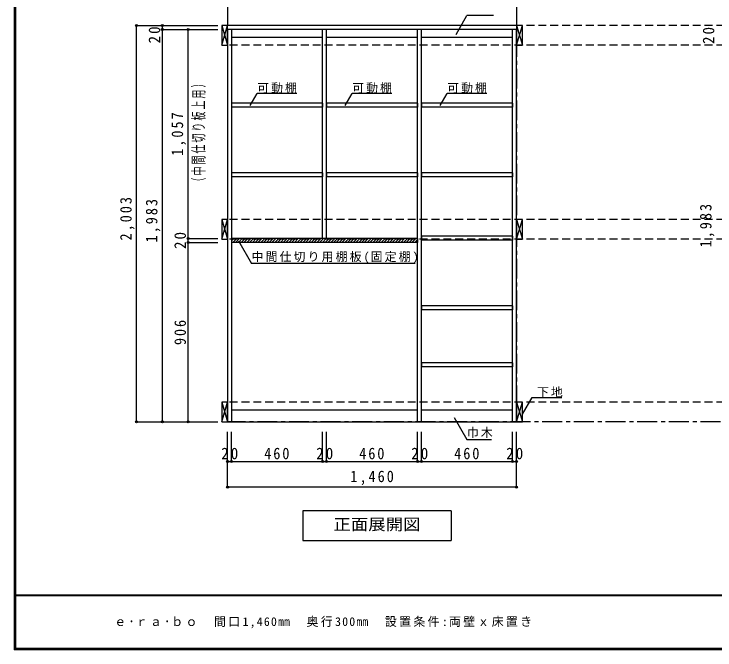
# Model space of a CAD drawing. Units: millimetres at full size, sheet at 1:20. Extents: x -3922 to 3878, y -2932 to 2722.
# Drawn here: x -3922 to -380, y -2864 to 350 of the extents above; entities that cross this region are included whole.
import ezdxf
from ezdxf.enums import TextEntityAlignment as Align

# ---------------------------------------------------------------- set-up
doc = ezdxf.new("R2010")
doc.units = ezdxf.units.MM
doc.header["$LTSCALE"] = 20
doc.header["$PDMODE"] = 32
doc.header["$PDSIZE"] = 10
doc.linetypes.add('CHAIN1', pattern=[8, 5, -1, 1, -1])
doc.linetypes.add('DASHED2', pattern=[3, 2, -1])
for name, color, linetype in [('0-2_本体', 2, 'Continuous'), ('0-3_固定棚', 2, 'Continuous'), ('0-4_可動棚', 3, 'Continuous'), ('0-7_桟木・巾木', 2, 'Continuous'), ('0-8_引き出し', 3, 'Continuous'), ('0-A_文字', 7, 'Continuous'), ('0-B_寸法', 7, 'Continuous'), ('0-C_ハッチ', 4, 'Continuous'), ('F-1_枠', 6, 'Continuous'), ('F-A_文字', 7, 'Continuous')]:
    doc.layers.add(name, color=color, linetype=linetype)
doc.styles.add('ＭＳ ゴシック', font='')
doc.styles.get('ＭＳ ゴシック').set_extended_font_data('MS Gothic')

msp = doc.modelspace()

# ---------------------------------------------------------------- linework, layer by layer
at = {"layer": '0-2_本体', "color": 3}
for p, q in [((-2842.53, 271.73), (-2842.53, 291.73)), ((-1382.53, 291.73), (-2842.53, 291.73)), ((-1382.53, 291.73), (-1382.53, 271.73)), ((-2842.53, 271.73), (-2842.53, -1711.27)), ((-1382.53, 271.73), (-2842.53, 271.73)), ((-2822.53, 271.73), (-2822.53, -1711.27)), ((-2362.53, -785.27), (-2362.53, 271.73)), ((-2342.53, -785.27), (-2342.53, 271.73)), ((-1882.53, -1711.27), (-1882.53, 271.73)), ((-1862.53, -1711.27), (-1862.53, 271.73)), ((-1402.53, -1711.27), (-1402.53, 271.73)), ((-1382.53, -1711.27), (-1382.53, 271.73)), ((-2842.53, -1711.27), (-1382.53, -1711.27))]:
    msp.add_line(p, q, dxfattribs=at)
at = {"layer": '0-3_固定棚', "color": 3}
for p, q in [((-2822.53, -785.27), (-2822.53, -805.27)), ((-1882.53, -785.27), (-2822.53, -785.27))]:
    msp.add_line(p, q, dxfattribs=at)
msp.add_lwpolyline([(-1882.53, -785.27), (-1882.53, -805.27), (-2822.53, -805.27)], dxfattribs=at)
at = {"layer": '0-4_可動棚'}
for p, q in [((-2821.53, -120.77), (-2821.53, -100.77)), ((-2363.53, -100.77), (-2821.53, -100.77)), ((-2341.53, -120.77), (-2341.53, -100.77)), ((-1883.53, -100.77), (-2341.53, -100.77)), ((-1861.53, -120.77), (-1861.53, -100.77)), ((-1403.53, -100.77), (-1861.53, -100.77)), ((-2821.53, -472.77), (-2821.53, -452.77)), ((-2363.53, -452.77), (-2821.53, -452.77)), ((-2341.53, -472.77), (-2341.53, -452.77)), ((-1883.53, -452.77), (-2341.53, -452.77)), ((-1861.53, -472.77), (-1861.53, -452.77)), ((-1403.53, -452.77), (-1861.53, -452.77)), ((-1861.53, -792.77), (-1861.53, -772.77)), ((-1403.53, -772.77), (-1861.53, -772.77)), ((-1861.53, -1144.77), (-1861.53, -1124.77)), ((-1403.53, -1124.77), (-1861.53, -1124.77)), ((-1861.53, -1432.77), (-1861.53, -1412.77)), ((-1403.53, -1412.77), (-1861.53, -1412.77))]:
    msp.add_line(p, q, dxfattribs=at)
for points in [[(-2363.53, -100.77), (-2363.53, -120.77), (-2821.53, -120.77)], [(-1883.53, -100.77), (-1883.53, -120.77), (-2341.53, -120.77)], [(-1403.53, -100.77), (-1403.53, -120.77), (-1861.53, -120.77)], [(-2363.53, -452.77), (-2363.53, -472.77), (-2821.53, -472.77)], [(-1883.53, -452.77), (-1883.53, -472.77), (-2341.53, -472.77)], [(-1403.53, -452.77), (-1403.53, -472.77), (-1861.53, -472.77)], [(-1403.53, -772.77), (-1403.53, -792.77), (-1861.53, -792.77)], [(-1403.53, -1124.77), (-1403.53, -1144.77), (-1861.53, -1144.77)], [(-1403.53, -1412.77), (-1403.53, -1432.77), (-1861.53, -1432.77)]]:
    msp.add_lwpolyline(points, dxfattribs=at)
at = {"layer": '0-7_桟木・巾木', "color": 7}
for p, q in [((-2362.53, 231.73), (-2822.53, 231.73)), ((-1882.53, 231.73), (-2342.53, 231.73)), ((-1402.53, 231.73), (-1862.53, 231.73)), ((-2822.53, -1651.27), (-1882.53, -1651.27)), ((-1862.53, -1651.27), (-1402.53, -1651.27))]:
    msp.add_line(p, q, dxfattribs=at)
at = {"layer": '0-8_引き出し', "color": 7}
for p, q in [((-2872.53, 291.73), (-2842.53, 191.73)), ((-2872.53, 191.73), (-2842.53, 291.73)), ((-1382.53, 291.73), (-1352.53, 191.73)), ((-1382.53, 191.73), (-1352.53, 291.73)), ((-2872.53, -688.27), (-2842.53, -788.27)), ((-2872.53, -788.27), (-2842.53, -688.27)), ((-1382.53, -688.27), (-1352.53, -788.27)), ((-1382.53, -788.27), (-1352.53, -688.27)), ((-2872.53, -1611.27), (-2842.53, -1711.27)), ((-2872.53, -1711.27), (-2842.53, -1611.27)), ((-1382.53, -1611.27), (-1352.53, -1711.27)), ((-1382.53, -1711.27), (-1352.53, -1611.27))]:
    msp.add_line(p, q, dxfattribs=at)
at = {"layer": '0-8_引き出し'}
for points in [[(-2842.53, 191.73), (-2842.53, 291.73), (-2872.53, 291.73), (-2872.53, 191.73)], [(-1352.53, 191.73), (-1352.53, 291.73), (-1382.53, 291.73), (-1382.53, 191.73)], [(-2842.53, -788.27), (-2842.53, -688.27), (-2872.53, -688.27), (-2872.53, -788.27)], [(-1352.53, -788.27), (-1352.53, -688.27), (-1382.53, -688.27), (-1382.53, -788.27)], [(-2842.53, -1711.27), (-2842.53, -1611.27), (-2872.53, -1611.27), (-2872.53, -1711.27)], [(-1352.53, -1711.27), (-1352.53, -1611.27), (-1382.53, -1611.27), (-1382.53, -1711.27)]]:
    msp.add_lwpolyline(points, close=True, dxfattribs=at)
at = {"layer": '0-A_文字', "linetype": 'CHAIN1'}
for p, q in [((-2842.53, 1672.73), (-2842.53, -1711.27)), ((-1382.53, 1672.73), (-1382.53, -1711.27)), ((2847.47, -1711.27), (-2842.53, -1711.27))]:
    msp.add_line(p, q, dxfattribs=at)
at = {"layer": '0-A_文字'}
for p, q in [((-1688.15, 246.66), (-1633.32, 341.62)), ((-1498.73, 341.62), (-1633.32, 341.62)), ((-2728.05, -111.83), (-2693.03, -51.18)), ((-2493.03, -51.18), (-2693.03, -51.18)), ((-2248.05, -111.83), (-2213.03, -51.18)), ((-2013.03, -51.18), (-2213.03, -51.18)), ((-1768.05, -111.83), (-1733.03, -51.18)), ((-1533.03, -51.18), (-1733.03, -51.18)), ((-2787.36, -796.93), (-2721.76, -910.54)), ((-1894.19, -910.54), (-2721.76, -910.54)), ((-1352.53, -1672.95), (-1303.76, -1588.48)), ((-1303.76, -1588.48), (-1153.23, -1588.48)), ((-1697.53, -1689.03), (-1633.32, -1800.25)), ((-1633.32, -1800.25), (-1509.56, -1800.25)), ((-1713.01, -2161.27), (-1713.01, -2311.27)), ((-2463.01, -2311.27), (-1713.01, -2311.27))]:
    msp.add_line(p, q, dxfattribs=at)
msp.add_lwpolyline([(-1713.01, -2161.27), (-2463.01, -2161.27), (-2463.01, -2311.27)], dxfattribs=at)
at = {"layer": '0-B_寸法', "color": 4}
for p, q in [((-3302.53, -1711.27), (-3302.53, 291.73)), ((-3302.53, 291.73), (-2892.53, 291.73)), ((-3172.53, 271.73), (-3172.53, 291.73)), ((-3172.53, 271.73), (-2892.53, 271.73)), ((-3172.53, -1711.27), (-3172.53, 271.73)), ((-3042.53, -785.27), (-3042.53, 271.73)), ((-3042.53, 271.73), (-2892.53, 271.73)), ((-3042.53, -805.27), (-3042.53, -785.27)), ((-3042.53, -785.27), (-2892.53, -785.27)), ((-3042.53, -785.27), (-2892.53, -785.27)), ((-3042.53, -1711.27), (-3042.53, -805.27)), ((-3042.53, -805.27), (-2892.53, -805.27)), ((-3302.53, -1711.27), (-2892.53, -1711.27)), ((-3172.53, -1711.27), (-3042.53, -1711.27)), ((-3042.53, -1711.27), (-2892.53, -1711.27)), ((-2842.53, -1911.27), (-2842.53, -1761.27)), ((-2822.53, -1911.27), (-2822.53, -1761.27)), ((-2362.53, -1911.27), (-2362.53, -1761.27)), ((-2342.53, -1911.27), (-2342.53, -1761.27)), ((-2342.53, -1911.27), (-2342.53, -1761.27)), ((-1882.53, -1911.27), (-1882.53, -1761.27)), ((-1862.53, -1911.27), (-1862.53, -1761.27)), ((-1402.53, -1911.27), (-1402.53, -1761.27)), ((-1382.53, -1911.27), (-1382.53, -1761.27)), ((-2842.53, -1911.27), (-2822.53, -1911.27)), ((-2842.53, -2041.27), (-2842.53, -1911.27)), ((-2822.53, -1911.27), (-2362.53, -1911.27)), ((-2362.53, -1911.27), (-2342.53, -1911.27)), ((-2342.53, -1911.27), (-1882.53, -1911.27)), ((-1882.53, -1911.27), (-1862.53, -1911.27)), ((-1862.53, -1911.27), (-1402.53, -1911.27)), ((-1402.53, -1911.27), (-1382.53, -1911.27)), ((-1382.53, -2041.27), (-1382.53, -1911.27)), ((-1382.53, -2041.27), (-2842.53, -2041.27))]:
    msp.add_line(p, q, dxfattribs=at)
at = {"layer": '0-B_寸法', "color": 4, "linetype": 'DASHED2'}
for p, q in [((2847.47, 291.73), (-2842.53, 291.73)), ((2847.47, 191.73), (-2842.53, 191.73)), ((2847.47, -688.27), (-2842.53, -688.27)), ((2847.47, -788.27), (-2842.53, -788.27)), ((2847.47, -1611.27), (-2842.53, -1611.27))]:
    msp.add_line(p, q, dxfattribs=at)
at = {"layer": '0-B_寸法'}
for p in [(-3302.53, 291.73), (-3172.53, 291.73), (-3172.53, 271.73), (-3042.53, 271.73), (-3042.53, -785.27), (-3042.53, -805.27), (-3302.53, -1711.27), (-3172.53, -1711.27), (-3042.53, -1711.27), (-2842.53, -1911.27), (-2822.53, -1911.27), (-2362.53, -1911.27), (-2342.53, -1911.27), (-1882.53, -1911.27), (-1862.53, -1911.27), (-1402.53, -1911.27), (-1382.53, -1911.27), (-2842.53, -2041.27), (-1382.53, -2041.27)]:
    msp.add_point(p, dxfattribs=at)
at = {"layer": '0-C_ハッチ'}
for p, q in [((-2822.53, -797.01), (-2810.79, -785.27)), ((-2816.65, -805.27), (-2796.65, -785.27)), ((-2802.5, -805.27), (-2782.5, -785.27)), ((-2788.36, -805.27), (-2768.36, -785.27)), ((-2774.22, -805.27), (-2754.22, -785.27)), ((-2760.08, -805.27), (-2740.08, -785.27)), ((-2745.94, -805.27), (-2725.94, -785.27)), ((-2731.79, -805.27), (-2711.79, -785.27)), ((-2717.65, -805.27), (-2697.65, -785.27)), ((-2703.51, -805.27), (-2683.51, -785.27)), ((-2689.37, -805.27), (-2669.37, -785.27)), ((-2675.22, -805.27), (-2655.22, -785.27)), ((-2661.08, -805.27), (-2641.08, -785.27)), ((-2646.94, -805.27), (-2626.94, -785.27)), ((-2632.8, -805.27), (-2612.8, -785.27)), ((-2618.66, -805.27), (-2598.66, -785.27)), ((-2604.51, -805.27), (-2584.51, -785.27)), ((-2590.37, -805.27), (-2570.37, -785.27)), ((-2576.23, -805.27), (-2556.23, -785.27)), ((-2562.09, -805.27), (-2542.09, -785.27)), ((-2547.95, -805.27), (-2527.95, -785.27)), ((-2533.8, -805.27), (-2513.8, -785.27)), ((-2519.66, -805.27), (-2499.66, -785.27)), ((-2505.52, -805.27), (-2485.52, -785.27)), ((-2491.38, -805.27), (-2471.38, -785.27)), ((-2477.23, -805.27), (-2457.23, -785.27)), ((-2463.09, -805.27), (-2443.09, -785.27)), ((-2448.95, -805.27), (-2428.95, -785.27)), ((-2434.81, -805.27), (-2414.81, -785.27)), ((-2420.67, -805.27), (-2400.67, -785.27)), ((-2406.52, -805.27), (-2386.52, -785.27)), ((-2392.38, -805.27), (-2372.38, -785.27)), ((-2378.24, -805.27), (-2358.24, -785.27)), ((-2364.1, -805.27), (-2344.1, -785.27)), ((-2349.96, -805.27), (-2329.96, -785.27)), ((-2335.81, -805.27), (-2315.81, -785.27)), ((-2321.67, -805.27), (-2301.67, -785.27)), ((-2307.53, -805.27), (-2287.53, -785.27)), ((-2293.39, -805.27), (-2273.39, -785.27)), ((-2279.25, -805.27), (-2259.25, -785.27)), ((-2265.1, -805.27), (-2245.1, -785.27)), ((-2250.96, -805.27), (-2230.96, -785.27)), ((-2236.82, -805.27), (-2216.82, -785.27)), ((-2222.68, -805.27), (-2202.68, -785.27)), ((-2208.53, -805.27), (-2188.53, -785.27)), ((-2194.39, -805.27), (-2174.39, -785.27)), ((-2180.25, -805.27), (-2160.25, -785.27)), ((-2166.11, -805.27), (-2146.11, -785.27)), ((-2151.97, -805.27), (-2131.97, -785.27)), ((-2137.82, -805.27), (-2117.82, -785.27)), ((-2123.68, -805.27), (-2103.68, -785.27)), ((-2109.54, -805.27), (-2089.54, -785.27)), ((-2095.4, -805.27), (-2075.4, -785.27)), ((-2081.26, -805.27), (-2061.26, -785.27)), ((-2067.11, -805.27), (-2047.11, -785.27)), ((-2052.97, -805.27), (-2032.97, -785.27)), ((-2038.83, -805.27), (-2018.83, -785.27)), ((-2024.69, -805.27), (-2004.69, -785.27)), ((-2010.54, -805.27), (-1990.54, -785.27)), ((-1996.4, -805.27), (-1976.4, -785.27)), ((-1982.26, -805.27), (-1962.26, -785.27)), ((-1968.12, -805.27), (-1948.12, -785.27)), ((-1953.98, -805.27), (-1933.98, -785.27)), ((-1939.83, -805.27), (-1919.83, -785.27)), ((-1925.69, -805.27), (-1905.69, -785.27)), ((-1911.55, -805.27), (-1891.55, -785.27)), ((-1897.41, -805.27), (-1882.53, -790.39)), ((-1883.27, -805.27), (-1882.53, -804.53))]:
    msp.add_line(p, q, dxfattribs=at)
at = {"layer": 'F-1_枠'}
for p, q in [((-3922.03, 2722.29), (-3922.03, -2864.37)), ((-3918.7, 2722.29), (-3918.7, -2864.37)), ((-3915.36, 2722.29), (-3915.36, -2864.37)), ((3877.97, -2587.71), (-3922.03, -2587.71)), ((3877.97, -2591.04), (-3922.03, -2591.04)), ((3877.97, -2857.71), (-3922.03, -2857.71)), ((3877.97, -2861.04), (-3922.03, -2861.04)), ((3877.97, -2864.37), (-3922.03, -2864.37))]:
    msp.add_line(p, q, dxfattribs=at)

# ---------------------------------------------------------------- texts
at = {"layer": '0-A_文字', "style": 'ＭＳ ゴシック', "width": 1.1}
msp.add_text('正面展開図', height=58.65, dxfattribs=at).set_placement((-2308.01, -2276.27), align=Align.BOTTOM_LEFT)
at = {"layer": '0-A_文字', "char_height": 43.99, "attachment_point": 7, "style": 'ＭＳ ゴシック'}
for s, insert in [('\\T1.17;可動棚', (-2693.03, -51.18)), ('\\T1.17;可動棚', (-2213.03, -51.18)), ('\\T1.17;可動棚', (-1733.03, -51.18)), ('\\T1.18;中間仕切り用棚板(固定棚)', (-2721.76, -910.54)), ('\\T1.17;下地', (-1279.26, -1588.48)), ('\\T1.17;巾木', (-1633.32, -1793.14))]:
    msp.add_mtext(s, dxfattribs=dict(at, insert=insert))
at = {"layer": '0-B_寸法', "char_height": 58.65, "attachment_point": 7, "rotation": 90, "style": 'ＭＳ ゴシック'}
for s, insert in [('\\T1.27;\\W0.95;20', (-3182.53, 201.26)), ('\\T1.27;\\W0.95;20', (-382.53, 198.31)), ('\\T1.23;\\W0.55;（中間仕切り板上用）', (-2952.53, -521.77)), ('\\T1.28;\\W0.9;1,057', (-3052.53, -366.77)), ('\\T1.28;\\W0.9;2,003', (-3312.53, -794.77)), ('\\T1.28;\\W0.9;1,983', (-3182.53, -804.77)), ('\\T1.28;\\W0.9;1,983', (-382.53, -829.77)), ('\\T1.27;\\W0.95;20', (-3052.53, -837.77)), ('\\T1.27;\\W0.9;906', (-3052.53, -1323.27))]:
    msp.add_mtext(s, dxfattribs=dict(at, insert=insert))
at = {"layer": '0-B_寸法', "char_height": 58.65, "attachment_point": 7, "style": 'ＭＳ ゴシック'}
for s, insert in [('\\T1.27;\\W0.95;20', (-2875.03, -1901.27)), ('\\T1.27;\\W0.9;460', (-2657.53, -1901.27)), ('\\T1.27;\\W0.95;20', (-2395.03, -1901.27)), ('\\T1.27;\\W0.9;460', (-2177.53, -1901.27)), ('\\T1.27;\\W0.95;20', (-1915.03, -1901.27)), ('\\T1.27;\\W0.9;460', (-1697.53, -1901.27)), ('\\T1.27;\\W0.95;20', (-1435.03, -1901.27)), ('\\T1.28;\\W0.9;1,460', (-2222.53, -2031.27))]:
    msp.add_mtext(s, dxfattribs=dict(at, insert=insert))
at = {"layer": 'F-A_文字', "insert": (-3415.36, -2754.37), "char_height": 43.99, "attachment_point": 7, "style": 'ＭＳ ゴシック'}
msp.add_mtext('\\T1.2;ｅ･ｒａ･ｂｏ\u3000間口1,460㎜\u3000奥行300㎜\u3000設置条件:両壁ｘ床置き', dxfattribs=at)

doc.saveas('drawing.dxf')
